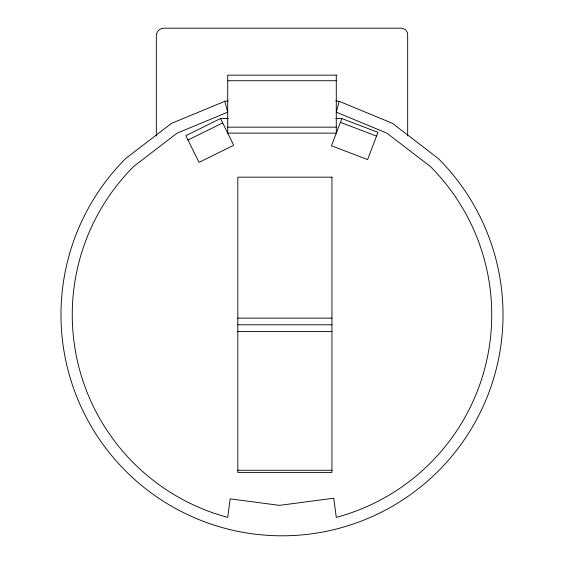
<?xml version="1.0" encoding="UTF-8"?>
<svg xmlns="http://www.w3.org/2000/svg" width="564" height="564" viewBox="0 0 564 564"><rect width="100%" height="100%" fill="white"/><g stroke="black" fill="none" stroke-linecap="round" stroke-linejoin="round"><path stroke-width="0.85" d="M335.756 100.843L339.204 101.294L336.285 112.18L386.876 133.132L430.318 166.472A209.752 209.752 0 0 1 336.285 517.385L333.761 498.216L279.476 505.365L230.147 498.872L227.715 517.385A209.752 209.752 0 0 1 133.682 166.472L177.124 133.132L227.715 112.18L224.796 101.294L228.244 100.843M341.854 118.546L331.456 145.766L367.58 159.563L377.979 132.343L341.854 118.546L335.7 118.546M220.524 118.546L185.845 135.656L199.022 162.369L233.7 145.258L220.524 118.546L228.434 118.546M188.002 140.034L222.681 122.924M224.796 101.294L171.491 123.375L125.716 158.498A221.017 221.017 0 0 0 125.716 471.067A221.017 221.017 0 0 0 438.284 471.067A221.017 221.017 0 0 0 438.284 158.498L392.509 123.375L339.204 101.294M227.715 80.73L336.285 80.73M227.715 127.161L336.285 127.161M237.825 318.138L331.963 318.138M237.825 324.786L331.963 324.786M237.825 331.428L331.963 331.428M237.825 470.263L331.963 470.263M340.416 122.317L376.533 136.114M407.666 135.91L407.666 34.714A6.514 6.514 0 0 0 401.152 28.2L163.828 28.2A7.494 7.494 0 0 0 156.334 35.694L156.334 135.973M336.285 75.153L227.715 75.153L227.715 133.125L336.285 133.125L336.285 75.153M331.963 177.174L237.825 177.174L237.825 472.399L331.963 472.399L331.963 177.174"/></g></svg>
